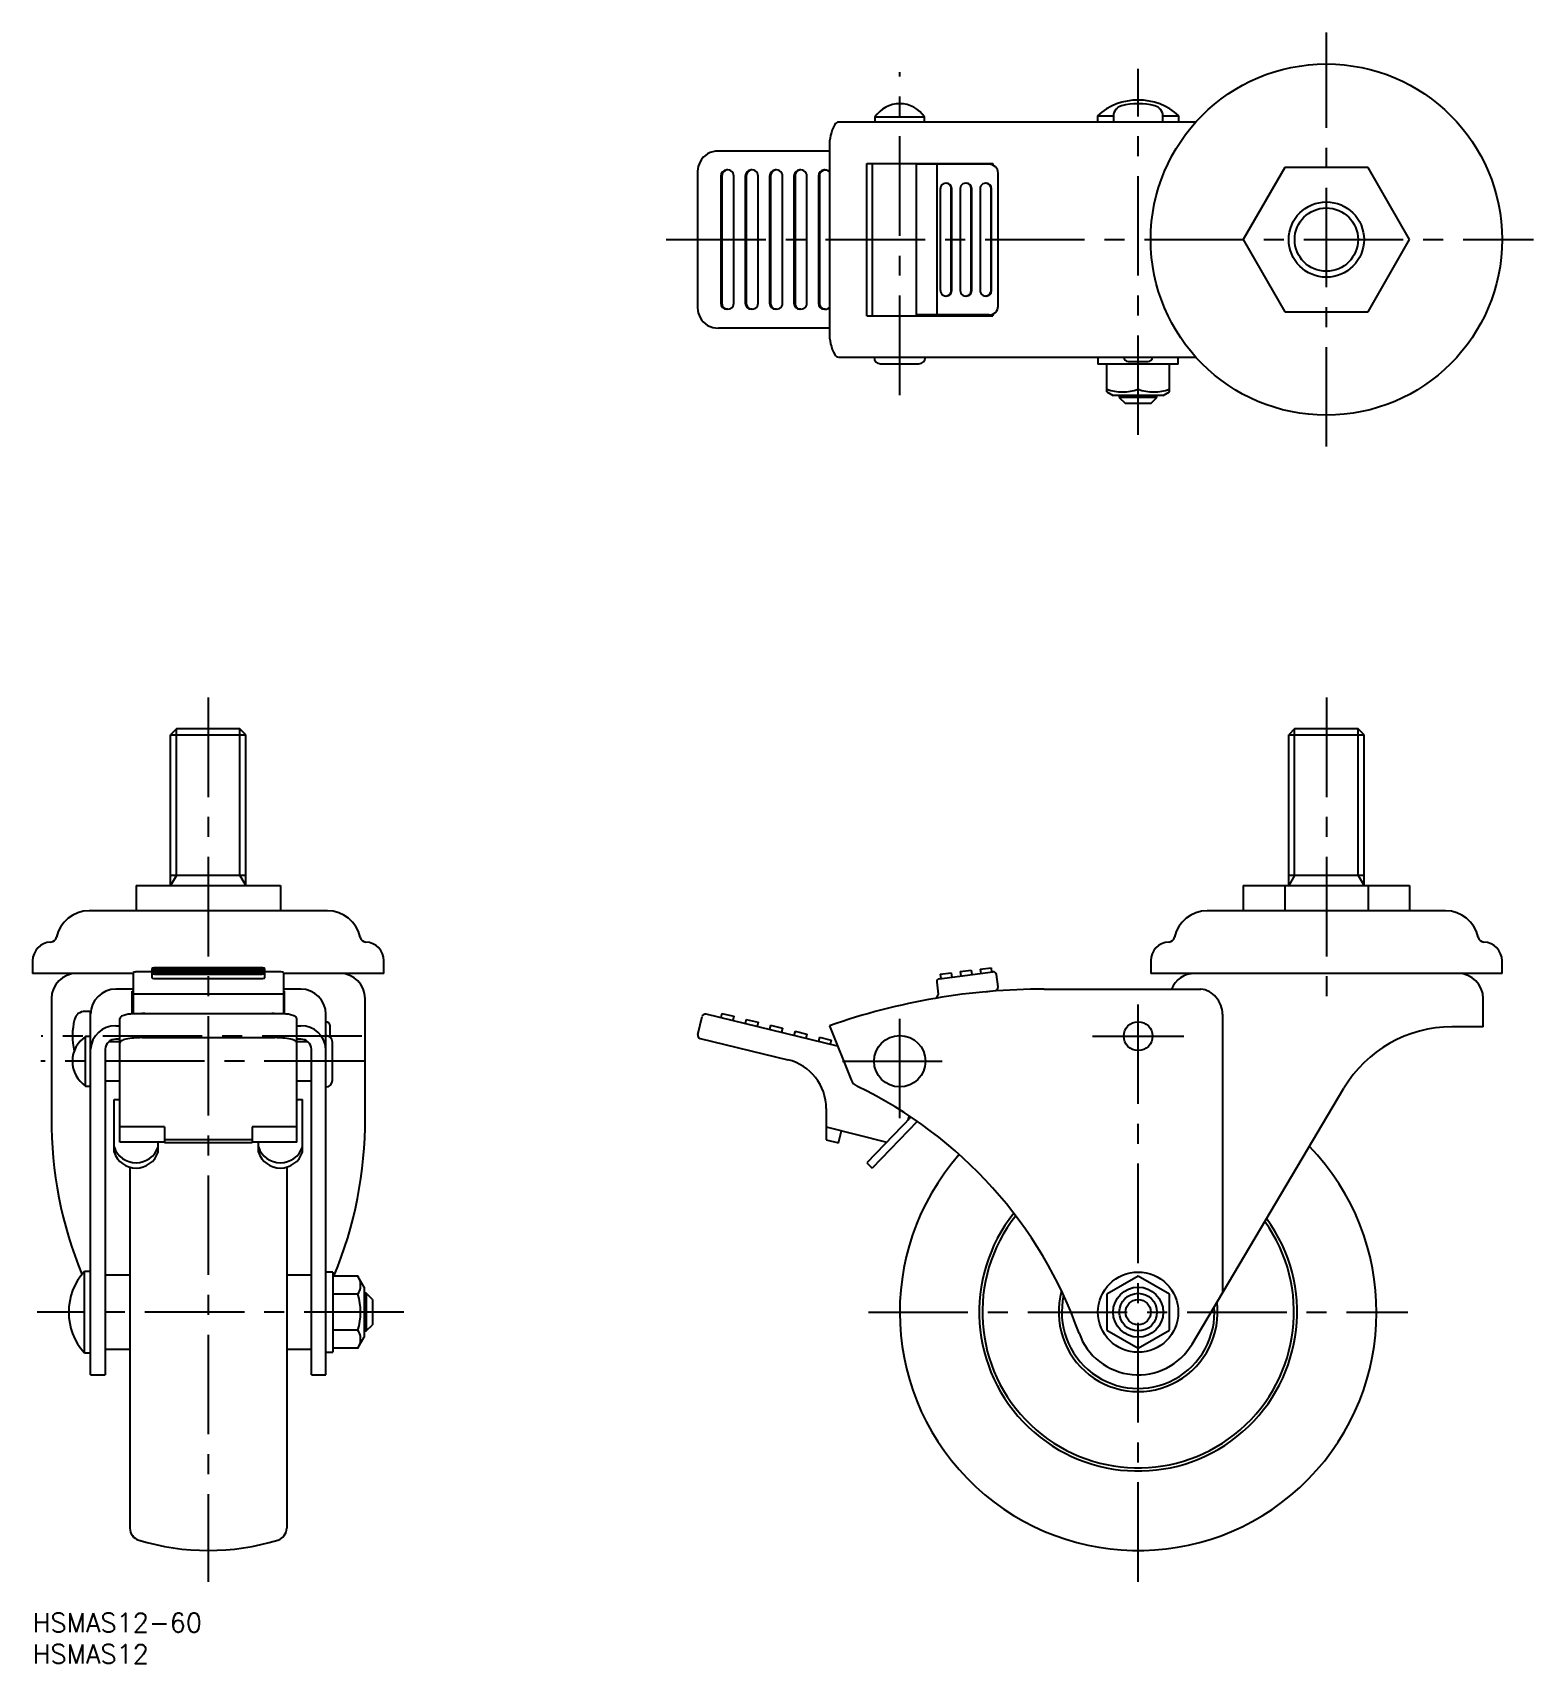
# Model space of a CAD drawing. Extents: x 0 to 239, y -8 to 252.
import ezdxf

# ---------------------------------------------------------------- set-up
doc = ezdxf.new("R2010")
doc.units = 0
doc.header["$LTSCALE"] = 0.5
doc.linetypes.add('CENTER', pattern=[50.8, 31.75, -6.35, 6.35, -6.35])
for name, color, linetype in [('MSM_CENTER', 1, 'CENTER'), ('MSM_CONTINUOUS', 7, 'CONTINUOUS'), ('MSM_NARROW', 5, 'CONTINUOUS'), ('MSM_PART_NUMBER', 7, 'CONTINUOUS')]:
    doc.layers.add(name, color=color, linetype=linetype)
doc.styles.get("Standard").update_dxf_attribs({"font": 'txt.shx', "height": 3, "bigfont": 'bigfont.shx'})

# ---------------------------------------------------------------- blocks, each defined once
blk = doc.blocks.new('*U5')
at = {"layer": 'MSM_PART_NUMBER'}
blk.add_text('HSMAS12-60', height=3, dxfattribs=at).set_placement((0, -3))
blk = doc.blocks.new('*U6')
at = {"layer": 'MSM_PART_NUMBER'}
blk.add_text('HSMAS12', height=3, dxfattribs=at).set_placement((0, -8))

msp = doc.modelspace()

# ---------------------------------------------------------------- linework, layer by layer
at = {"layer": 'MSM_CENTER'}
for p, q in [((206.21, 186), (206.21, 252)), ((138.21, 194.2), (138.21, 245.67)), ((176.21, 187.85), (176.21, 246.25)), ((101, 219), (239.21, 219)), ((28, 146), (28, 5)), ((206.21, 146), (206.21, 97)), ((176.21, 5), (176.21, 99.3)), ((138.21, 78.9), (138.21, 97.1)), ((52.45, 92), (1.35, 92)), ((168.91, 92), (183.51, 92)), ((52.8, 88), (1.33, 88)), ((129.11, 88), (147.31, 88)), ((59.15, 48), (0.75, 48)), ((133.21, 48), (219.21, 48))]:
    msp.add_line(p, q, dxfattribs=at)
at = {"layer": 'MSM_CONTINUOUS'}
for p, q in [((128.51, 237.75), (185.41, 237.75)), ((134.26, 238.55), (134.26, 237.75)), ((134.26, 238.55), (142.16, 238.55)), ((142.16, 237.75), (142.16, 238.55)), ((169.71, 238.75), (172.26, 238.75)), ((169.71, 238.75), (169.71, 237.75)), ((172.26, 238.67), (172.26, 237.75)), ((180.15, 238.75), (182.71, 238.75)), ((180.16, 237.75), (180.16, 238.67)), ((182.71, 237.75), (182.71, 238.75)), ((127.02, 233.1), (109.3, 233.1)), ((127.02, 233.75), (127.02, 204.25)), ((106, 229.91), (106, 208.09)), ((109.7, 229.14), (109.7, 208.86)), ((109.86, 229.14), (109.86, 208.86)), ((110.81, 230.1), (110.64, 230.1)), ((111.76, 208.86), (111.76, 229.14)), ((113.58, 229.14), (113.58, 208.86)), ((113.75, 229.14), (113.75, 208.86)), ((114.69, 230.1), (114.53, 230.1)), ((115.64, 208.86), (115.64, 229.14)), ((117.47, 229.14), (117.47, 208.86)), ((117.63, 229.14), (117.63, 208.86)), ((118.58, 230.1), (118.42, 230.1)), ((119.53, 208.86), (119.53, 229.14)), ((121.35, 229.14), (121.35, 208.86)), ((121.52, 229.14), (121.52, 208.86)), ((122.47, 230.1), (122.3, 230.1)), ((123.41, 208.86), (123.41, 229.14)), ((125.24, 229.14), (125.24, 208.86)), ((125.41, 229.14), (125.41, 208.86)), ((126.35, 230.1), (126.19, 230.1)), ((132.95, 206.85), (132.95, 231.15)), ((132.95, 231.15), (153.05, 231.15)), ((133.81, 231.15), (133.81, 206.85)), ((140.89, 207), (140.89, 231)), ((152.46, 231), (140.89, 231)), ((143.31, 231), (143.31, 231.15)), ((143.55, 231.15), (143.55, 231)), ((144.11, 231), (144.11, 207)), ((153.05, 231.15), (153.05, 230.88)), ((153.89, 208.39), (153.89, 229.61)), ((199.57, 230.5), (192.93, 219)), ((212.85, 230.5), (199.57, 230.5)), ((219.48, 219), (212.85, 230.5)), ((144.68, 227.13), (144.68, 210.88)), ((145.63, 228), (145.55, 228)), ((146.41, 210.88), (146.41, 227.13)), ((146.5, 210.88), (146.5, 227.13)), ((147.85, 227.13), (147.85, 210.88)), ((148.81, 228), (148.72, 228)), ((149.59, 210.88), (149.59, 227.13)), ((149.68, 210.88), (149.68, 227.13)), ((151.03, 227.13), (151.03, 210.88)), ((151.98, 228), (151.89, 228)), ((152.76, 210.88), (152.76, 227.13)), ((152.85, 210.88), (152.85, 227.13)), ((192.93, 219), (199.57, 207.5)), ((212.85, 207.5), (219.48, 219)), ((145.63, 210), (145.55, 210)), ((148.81, 210), (148.72, 210)), ((151.98, 210), (151.89, 210)), ((110.81, 207.9), (110.64, 207.9)), ((114.69, 207.9), (114.53, 207.9)), ((118.58, 207.9), (118.42, 207.9)), ((122.47, 207.9), (122.3, 207.9)), ((126.35, 207.9), (126.19, 207.9)), ((132.95, 206.85), (153.05, 206.85)), ((152.46, 207), (140.89, 207)), ((143.31, 206.85), (143.31, 207)), ((143.55, 207), (143.55, 206.85)), ((153.05, 207.12), (153.05, 206.85)), ((199.57, 207.5), (212.85, 207.5)), ((127.02, 204.9), (109.3, 204.9)), ((128.51, 200.25), (185.41, 200.25)), ((169.81, 200.25), (169.81, 199.15)), ((182.61, 199.15), (182.61, 200.25)), ((135.16, 199.2), (141.26, 199.2)), ((182.61, 199.15), (169.81, 199.15)), ((171.23, 194.72), (171.23, 199.15)), ((174.61, 199.55), (177.81, 199.55)), ((176.21, 195.16), (176.21, 199.15)), ((181.19, 194.72), (181.19, 199.15)), ((171.23, 194.72), (172.21, 194.15)), ((180.21, 194.15), (172.21, 194.15)), ((173.21, 194.15), (173.21, 193.85)), ((179.21, 193.85), (173.21, 193.85)), ((173.21, 193.85), (174.21, 192.85)), ((178.21, 192.85), (174.21, 192.85)), ((178.21, 192.85), (179.21, 193.85)), ((179.21, 193.85), (179.21, 194.15)), ((180.21, 194.15), (181.19, 194.72)), ((22.95, 141), (22, 140.05)), ((33.05, 141), (22.95, 141)), ((34, 140.05), (33.05, 141)), ((201.15, 141), (200.21, 140.05)), ((211.26, 141), (201.15, 141)), ((212.21, 140.05), (211.26, 141)), ((22, 116), (22, 140.05)), ((22, 140.05), (34, 140.05)), ((34, 116), (34, 140.05)), ((200.21, 116), (200.21, 140.05)), ((200.21, 140.05), (212.21, 140.05)), ((212.21, 116), (212.21, 140.05)), ((34, 117.64), (22, 117.64)), ((212.21, 117.64), (200.21, 117.64)), ((16.5, 116), (39.5, 116)), ((16.5, 116), (16.5, 112)), ((28, 116), (28, 112)), ((39.5, 116), (39.5, 112)), ((192.93, 116), (219.48, 116)), ((192.93, 116), (192.93, 112)), ((199.57, 116), (199.57, 112)), ((212.85, 116), (212.85, 112)), ((219.48, 116), (219.48, 112)), ((47, 112), (9, 112)), ((225.21, 112), (187.21, 112)), ((178.21, 104), (178.21, 102)), ((234.21, 102), (234.21, 104)), ((0, 104), (0, 102)), ((16, 102), (0, 102)), ((16, 102.13), (16, 95.54)), ((16.38, 102.26), (16.45, 102.26)), ((19, 102.26), (16.45, 102.26)), ((19, 102.81), (19, 101.3)), ((36.13, 102.92), (19.88, 102.92)), ((19.88, 102.7), (36.13, 102.7)), ((36.13, 102.51), (19.88, 102.51)), ((19.88, 102.29), (36.13, 102.29)), ((36.13, 102.11), (19.88, 102.11)), ((19.88, 101.89), (36.13, 101.89)), ((37, 101.3), (37, 102.81)), ((39.55, 102.26), (37, 102.26)), ((39.62, 102.26), (39.55, 102.26)), ((40, 102.13), (40, 95.54)), ((56, 102), (40, 102)), ((56, 102), (56, 104)), ((144.54, 101.16), (153.07, 102.26)), ((144.68, 101.89), (146.41, 102.11)), ((144.68, 101.89), (144.77, 101.19)), ((146.41, 102.11), (146.5, 101.41)), ((147.85, 102.29), (149.59, 102.51)), ((147.85, 102.29), (147.94, 101.6)), ((149.59, 102.51), (149.68, 101.82)), ((151.03, 102.7), (152.76, 102.92)), ((151.03, 102.7), (151.11, 102)), ((152.76, 102.92), (152.85, 102.23)), ((153.89, 99.84), (153.63, 101.82)), ((234.21, 102), (178.21, 102)), ((16, 99.5), (13.25, 99.5)), ((15.85, 95.54), (15.85, 99.18)), ((15.85, 99.18), (16, 99.18)), ((19.88, 101.19), (36.13, 101.19)), ((42.75, 99.5), (40, 99.5)), ((40, 99.18), (40.15, 99.18)), ((40.15, 95.54), (40.15, 99.18)), ((144.11, 100.6), (144.36, 98.69)), ((151.84, 99.07), (153.45, 99.28)), ((161.21, 99.5), (186.2, 99.5)), ((3, 98), (3, 78.98)), ((16, 96.88), (15.85, 96.88)), ((40, 98.69), (16, 98.69)), ((40.15, 96.88), (40, 96.88)), ((53, 78.98), (53, 98)), ((144.36, 98.69), (144.01, 98.05)), ((231.21, 93.5), (231.21, 98)), ((9.25, 95.95), (8.33, 95.95)), ((9.25, 38), (9.25, 95.95)), ((13.25, 93.65), (13.9, 93.65)), ((13.9, 75.12), (13.9, 94.82)), ((15.82, 95.54), (15.6, 95.53)), ((40.18, 95.54), (15.82, 95.54)), ((17.86, 95.63), (38.14, 95.63)), ((17.86, 95.63), (17.86, 95.54)), ((38.14, 95.63), (38.14, 95.54)), ((40.4, 95.53), (40.18, 95.54)), ((42.1, 75.12), (42.1, 94.82)), ((42.1, 93.65), (42.75, 93.65)), ((46.75, 38), (46.75, 95.5)), ((106.01, 92.25), (106.72, 95.16)), ((128.31, 90.41), (107.33, 95.53)), ((109.86, 95.63), (109.7, 94.95)), ((109.86, 95.63), (111.76, 95.17)), ((111.76, 95.17), (111.59, 94.49)), ((113.75, 94.68), (113.58, 94)), ((113.75, 94.68), (115.64, 94.22)), ((115.64, 94.22), (115.48, 93.54)), ((117.63, 93.74), (117.47, 93.06)), ((117.63, 93.74), (119.53, 93.27)), ((127.02, 93.65), (130.46, 85.04)), ((189.67, 95.5), (189.67, 51.1)), ((8.45, 84.05), (8.45, 91.95)), ((9.25, 91.95), (8.45, 91.95)), ((13.9, 91.1), (12.11, 91.1)), ((13.9, 91.51), (13.25, 91.51)), ((38.6, 91.76), (17.4, 91.76)), ((42.75, 91.51), (42.1, 91.51)), ((43.89, 91.1), (42.1, 91.1)), ((47.45, 91.83), (47.45, 93.6)), ((47.8, 84.95), (47.8, 91.05)), ((106.38, 91.64), (120.38, 88.23)), ((119.53, 93.27), (119.36, 92.59)), ((121.52, 92.79), (121.35, 92.11)), ((121.52, 92.79), (123.41, 92.33)), ((123.41, 92.33), (123.25, 91.65)), ((125.41, 91.84), (125.24, 91.16)), ((125.41, 91.84), (127.3, 91.38)), ((127.3, 91.38), (127.13, 90.7)), ((231.21, 93.5), (226.21, 93.5)), ((11.55, 89.93), (11.55, 38)), ((44.45, 38), (44.45, 89.93)), ((8.45, 84.05), (9.25, 84.05)), ((11.55, 84.9), (13.9, 84.9)), ((42.1, 84.9), (44.45, 84.9)), ((184.81, 42.9), (209, 83.7)), ((13, 73.5), (13, 81.89)), ((13, 81.89), (13.9, 81.89)), ((42.1, 81.89), (43, 81.89)), ((43, 73.5), (43, 81.89)), ((126.49, 80.46), (126.49, 75.47)), ((140, 79.1), (132.97, 71.82)), ((141.01, 78.42), (133.83, 70.98)), ((139.56, 78.65), (139.72, 79.29)), ((139.56, 78.65), (139.86, 79.2)), ((21, 77.53), (13.9, 77.53)), ((21, 77.53), (21, 74.99)), ((35, 75.47), (21, 75.47)), ((35, 77.53), (35, 74.99)), ((42.1, 77.53), (35, 77.53)), ((126.49, 77.53), (136.16, 75.12)), ((126.49, 75.47), (128.43, 74.99)), ((128.43, 74.99), (128.91, 76.93)), ((21, 75.12), (13.9, 75.12)), ((20, 73.5), (20, 75.12)), ((35, 74.99), (21, 74.99)), ((42.1, 75.12), (35, 75.12)), ((36, 73.5), (36, 75.12)), ((15.5, 71.12), (15.5, 13.57)), ((40.5, 71.12), (40.5, 13.57)), ((132.97, 71.82), (133.83, 70.98)), ((9.25, 54.5), (8.25, 54.5)), ((8.25, 41.5), (8.25, 54.5)), ((15.5, 53.9), (11.55, 53.9)), ((44.45, 53.9), (40.5, 53.9)), ((47.85, 54.4), (46.75, 54.4)), ((47.85, 54.4), (47.85, 41.6)), ((51.84, 53.75), (47.85, 53.75)), ((52.85, 52), (51.84, 53.75)), ((176.21, 53.75), (171.23, 50.88)), ((181.19, 50.88), (176.21, 53.75)), ((51.84, 50.88), (47.85, 50.88)), ((52.85, 52), (52.85, 44)), ((53.15, 51), (52.85, 51)), ((54.15, 50), (53.15, 51)), ((53.15, 51), (53.15, 45)), ((54.15, 50), (54.15, 46)), ((171.23, 50.88), (171.23, 45.12)), ((181.19, 45.12), (181.19, 50.88)), ((51.84, 45.12), (47.85, 45.12)), ((52.85, 45), (53.15, 45)), ((53.15, 45), (54.15, 46)), ((171.23, 45.12), (176.21, 42.25)), ((176.21, 42.25), (181.19, 45.12)), ((11.55, 42.1), (15.5, 42.1)), ((40.5, 42.1), (44.45, 42.1)), ((51.84, 42.25), (47.85, 42.25)), ((51.84, 42.25), (52.85, 44)), ((8.25, 41.5), (9.25, 41.5)), ((46.75, 41.6), (47.85, 41.6)), ((9.25, 38), (11.55, 38)), ((44.45, 38), (46.75, 38))]:
    msp.add_line(p, q, dxfattribs=at)
for centre, radius in [((206.21, 219), 28), ((206.21, 219), 6), ((176.21, 92), 2.3), ((138.21, 88), 4.1), ((176.21, 48), 6.4), ((176.21, 48), 4), ((176.21, 48), 3), ((176.21, 48), 2)]:
    msp.add_circle(centre, radius, dxfattribs=at)
for centre, radius, start, end in [((138.21, 235.93), 4.74, 33.5573, 146.4427), ((176.21, 231.55), 9.7, 47.925, 132.075), ((173.96, 238.67), 1.7, 104.0008, 180), ((176.21, 229.65), 11, 75.9992, 104.0008), ((178.46, 238.67), 1.7, 360, 75.9992), ((133.83, 234.06), 6.82, 151.2036, 182.6201), ((128.61, 236.85), 0.902, 96.6824, 146.9064), ((109.15, 229.9), 3.15, 151.5142, 180.2366), ((109.18, 229.94), 3.16, 87.9673, 152.4579), ((110.65, 229.14), 0.959, 90.6919, 180.0735), ((110.81, 229.15), 0.947, 359.2346, 180.7654), ((114.54, 229.14), 0.959, 90.6919, 180.0735), ((114.69, 229.15), 0.947, 359.2346, 180.7654), ((118.43, 229.14), 0.959, 90.6919, 180.0735), ((118.58, 229.15), 0.947, 359.2346, 180.7654), ((122.31, 229.14), 0.959, 90.6919, 180.0735), ((122.47, 229.15), 0.947, 359.2346, 180.7654), ((126.2, 229.14), 0.959, 90.6919, 180.0735), ((126.35, 229.15), 0.947, 45.293, 180.7654), ((152.46, 229.52), 1.48, 47.9142, 89.9637), ((152.5, 229.61), 1.39, 359.8645, 46.666), ((145.55, 227.13), 0.868, 359.5337, 180.4663), ((145.62, 227.12), 0.881, 0.3622, 89.1715), ((148.72, 227.13), 0.868, 359.5337, 180.4663), ((148.8, 227.12), 0.881, 0.3622, 89.1715), ((151.89, 227.13), 0.868, 359.5337, 180.4663), ((151.97, 227.12), 0.881, 0.3622, 89.1715), ((145.55, 210.87), 0.868, 179.5337, 0.4663), ((145.62, 210.88), 0.881, 270.8285, 359.6378), ((148.72, 210.87), 0.868, 179.5337, 0.4663), ((148.8, 210.88), 0.881, 270.8285, 359.6378), ((151.89, 210.87), 0.868, 179.5337, 0.4663), ((151.97, 210.88), 0.881, 270.8285, 359.6378), ((109.15, 208.1), 3.15, 179.7583, 208.4861), ((110.65, 208.86), 0.959, 179.9265, 269.3081), ((110.81, 208.85), 0.947, 179.2346, 0.7654), ((114.54, 208.86), 0.959, 179.9265, 269.3081), ((114.69, 208.85), 0.947, 179.2346, 0.7654), ((118.43, 208.86), 0.959, 179.9265, 269.3081), ((118.58, 208.85), 0.947, 179.2346, 0.7654), ((122.31, 208.86), 0.959, 179.9265, 269.3081), ((122.47, 208.85), 0.947, 179.2346, 0.7654), ((126.2, 208.86), 0.959, 179.9265, 269.3081), ((126.35, 208.85), 0.947, 179.2346, 314.707), ((152.5, 208.39), 1.39, 313.334, 0.1355), ((109.18, 208.06), 3.16, 207.5421, 272.0327), ((152.46, 208.48), 1.48, 270.0363, 312.0858), ((133.83, 203.94), 6.82, 177.3799, 208.7964), ((128.61, 201.15), 0.902, 213.0936, 263.3176), ((135.16, 200.25), 1.05, 180, 270), ((141.26, 200.25), 1.05, 270, 0), ((174.61, 200.25), 0.7, 180, 270), ((177.81, 200.25), 0.7, 270, 0), ((173.72, 201.91), 7.2, 249.7547, 290.2453), ((178.7, 201.91), 7.2, 249.7547, 290.2453), ((9, 106.7), 5.3, 90, 168.1232), ((47, 106.7), 5.3, 11.8768, 90), ((187.21, 106.7), 5.3, 90, 168.1232), ((225.21, 106.7), 5.3, 11.8768, 90), ((3, 104), 3, 92.366, 180), ((2.83, 108), 1, 272.366, 348.1232), ((53.17, 108), 1, 191.8768, 267.634), ((53, 104), 3, 0, 87.634), ((181.21, 104), 3, 92.366, 180), ((181.04, 108), 1, 272.366, 348.1232), ((231.37, 108), 1, 191.8768, 267.634), ((231.21, 104), 3, 0, 87.634), ((7, 98), 4, 90, 180), ((16.43, 101.48), 0.778, 93.3987, 123.4017), ((19.13, 102.69), 0.179, 101.9403, 138.2624), ((19.13, 102.93), 0.179, 221.7376, 258.0597), ((19.13, 102.28), 0.179, 101.9403, 138.2624), ((19.13, 102.52), 0.179, 221.7376, 258.0597), ((19.13, 101.88), 0.179, 101.9403, 138.2624), ((19.13, 102.12), 0.179, 221.7376, 258.0597), ((19.81, 98.38), 4.54, 89.1358, 98.9901), ((19.81, 107.24), 4.54, 261.0099, 270.8642), ((19.81, 97.97), 4.54, 89.1358, 98.9901), ((19.81, 106.84), 4.54, 261.0099, 270.8642), ((19.81, 97.56), 4.54, 89.1358, 98.9901), ((19.81, 106.43), 4.54, 261.0099, 270.8642), ((36.19, 98.38), 4.54, 81.0099, 90.8642), ((36.19, 107.24), 4.54, 269.1358, 278.9901), ((36.19, 97.97), 4.54, 81.0099, 90.8642), ((36.19, 106.84), 4.54, 269.1358, 278.9901), ((36.19, 97.56), 4.54, 81.0099, 90.8642), ((36.19, 106.43), 4.54, 269.1358, 278.9901), ((36.87, 102.69), 0.179, 41.7376, 78.0597), ((36.87, 102.93), 0.179, 281.9403, 318.2624), ((36.87, 102.28), 0.179, 41.7376, 78.0597), ((36.87, 102.52), 0.179, 281.9403, 318.2624), ((36.87, 101.88), 0.179, 41.7376, 78.0597), ((36.87, 102.12), 0.179, 281.9403, 318.2624), ((39.57, 101.48), 0.778, 56.5983, 86.6013), ((49, 98), 4, 0, 90), ((153.14, 101.76), 0.5, 7.3, 97.3), ((185.21, 98), 4, 90, 157.9757), ((227.21, 98), 4, 0, 90), ((13.25, 95.5), 4, 90, 180), ((19.13, 101.42), 0.179, 221.7376, 258.0597), ((19.81, 105.73), 4.54, 261.0099, 270.8642), ((36.19, 105.73), 4.54, 269.1358, 278.9901), ((36.87, 101.42), 0.179, 281.9403, 318.2624), ((42.75, 95.5), 4, 0, 90), ((161.21, -3.3), 102.8, 90, 109.4235), ((144.61, 100.67), 0.5, 97.3, 187.3), ((153.39, 99.78), 0.5, 277.3, 7.3), ((185.91, 96.08), 3.43, 38.1826, 85.1935), ((185.56, 95.44), 4.11, 0.7888, 42.1471), ((17.35, 92), 11, 165.9992, 192.5412), ((8.33, 94.25), 1.7, 90, 165.9992), ((13.16, 89.73), 3.92, 88.7435, 177.0597), ((14.35, 94.74), 0.456, 111.1209, 170.5406), ((16.03, 90.87), 4.68, 95.3586, 113.2746), ((17.81, 92.82), 2.81, 88.9836, 104.4934), ((38.19, 92.82), 2.81, 75.5066, 91.0164), ((39.97, 90.87), 4.68, 66.7254, 84.6414), ((41.65, 94.74), 0.456, 9.4594, 68.8791), ((42.84, 89.73), 3.92, 2.9403, 91.2565), ((46.75, 93.6), 0.7, 0, 90), ((107.24, 95), 0.538, 80.2248, 162.3752), ((11.07, 88), 4.74, 123.5573, 236.4427), ((13.21, 89.85), 1.66, 88.5111, 177.2932), ((14.3, 90.89), 0.399, 124.6008, 174.6172), ((15.43, 88.81), 2.77, 102.0045, 119.4255), ((17.63, 75.78), 15.99, 90.8307, 100.0038), ((38.37, 75.78), 15.99, 79.9962, 89.1693), ((40.57, 88.81), 2.77, 60.5745, 77.9955), ((41.7, 90.89), 0.399, 5.3828, 55.3992), ((42.79, 89.85), 1.66, 2.7816, 91.414), ((46.75, 91.05), 1.05, 0, 90), ((106.55, 92.16), 0.541, 170.4638, 252.1362), ((226.21, 73.5), 20, 90, 149.3317), ((118.49, 80.46), 8, 0, 76.3), ((46.75, 84.95), 1.05, 270, 360), ((132.32, 85.78), 2, 201.8014, 244.3484), ((101.45, 21.49), 69.32, 19.5222, 64.3484), ((67.88, 78.65), 64.88, 179.7015, 202.2981), ((-11.88, 78.65), 64.88, 337.4363, 0.2985), ((16.5, 75.51), 3.69, 198.5421, 341.4579), ((16.5, 74.67), 3.69, 198.5421, 341.4579), ((39.5, 75.51), 3.69, 198.5421, 341.4579), ((39.5, 74.67), 3.69, 198.5421, 341.4579), ((176.21, 48), 38, 138.6071, 44.0742), ((176.21, 48), 25.33, 141.4969, 36.0821), ((176.21, 48), 24.83, 141.7875, 35.5856), ((15.45, 48), 9.7, 137.925, 222.075), ((48.69, 51.88), 3.67, 17.7148, 30.6458), ((49.74, 52.3), 2.54, 325.9138, 15.9815), ((42.76, 48), 9.52, 342.4234, 17.5766), ((176.21, 48), 12.67, 164.5624, 7.1953), ((176.21, 48), 12.17, 167.3876, 4.0544), ((49.74, 43.7), 2.54, 344.0185, 34.0862), ((176.21, 48), 10, 199.5222, 329.3317), ((48.69, 44.12), 3.67, 329.3542, 342.2852), ((17.5, 13.57), 2, 180, 253.0422), ((38.5, 13.57), 2, 286.9578, 0), ((28, 48), 38, 253.0422, 286.9578)]:
    msp.add_arc(centre, radius, start, end, dxfattribs=at)
at = {"layer": 'MSM_NARROW'}
for p, q in [((22.95, 117.64), (22.95, 141)), ((33.05, 117.64), (33.05, 141)), ((201.15, 117.64), (201.15, 141)), ((211.26, 117.64), (211.26, 141)), ((22.95, 117.64), (22, 116)), ((33.05, 117.64), (34, 116)), ((201.15, 117.64), (200.21, 116)), ((211.26, 117.64), (212.21, 116))]:
    msp.add_line(p, q, dxfattribs=at)
msp.add_circle((206.21, 219), 5.05, dxfattribs=at)

# ---------------------------------------------------------------- block references
at = {"layer": 'MSM_CONTINUOUS'}
for name in ['*U5', '*U6']:
    msp.add_blockref(name, (0, 0), dxfattribs=at)

doc.saveas('drawing.dxf')
